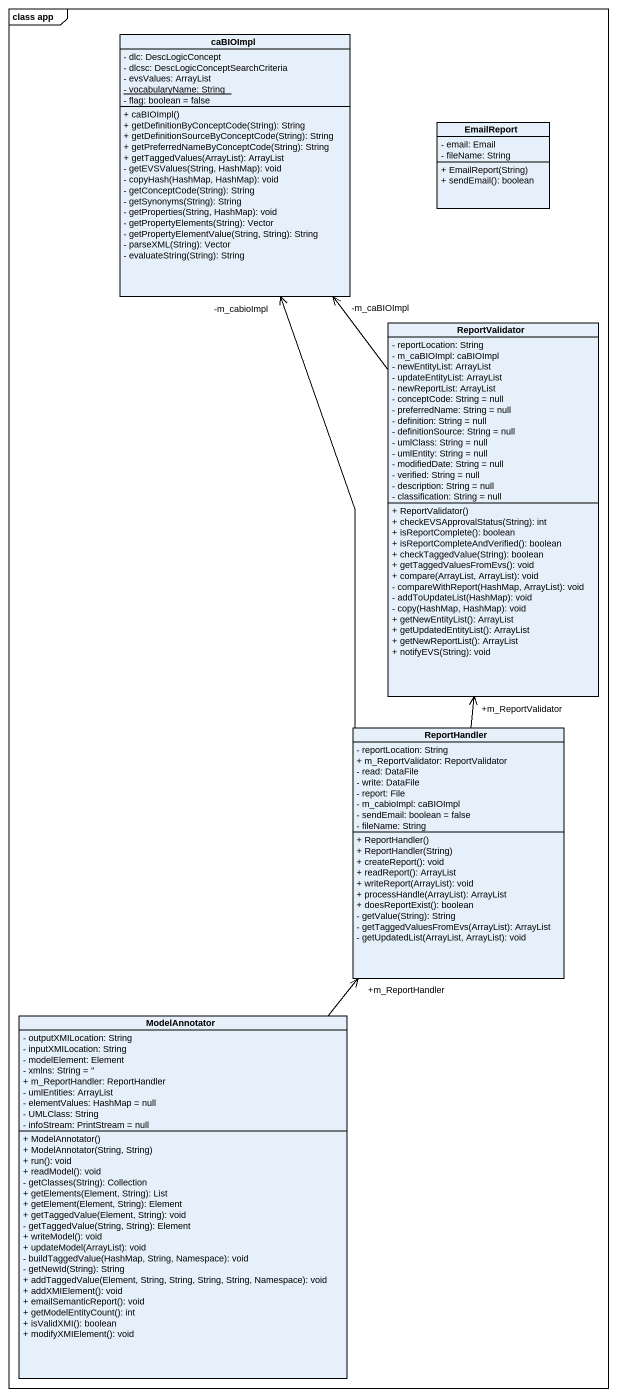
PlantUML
@startuml
mainframe class app
hide circle
hide empty members
skinparam classAttributeIconSize 0
class caBIOImpl {
  - dlc: DescLogicConcept
  - dlcsc: DescLogicConceptSearchCriteria
  - evsValues: ArrayList
  {static} - vocabularyName: String
  - flag: boolean = false
  + caBIOImpl()
  + getDefinitionByConceptCode(String): String
  + getDefinitionSourceByConceptCode(String): String
  + getPreferredNameByConceptCode(String): String
  + getTaggedValues(ArrayList): ArrayList
  - getEVSValues(String, HashMap): void
  - copyHash(HashMap, HashMap): void
  - getConceptCode(String): String
  - getSynonyms(String): String
  - getProperties(String, HashMap): void
  - getPropertyElements(String): Vector
  - getPropertyElementValue(String, String): String
  - parseXML(String): Vector
  - evaluateString(String): String
}
class EmailReport {
  - email: Email
  - fileName: String
  + EmailReport(String)
  + sendEmail(): boolean
}
class ReportValidator {
  - reportLocation: String
  - m_caBIOImpl: caBIOImpl
  - newEntityList: ArrayList
  - updateEntityList: ArrayList
  - newReportList: ArrayList
  - conceptCode: String = null
  - preferredName: String = null
  - definition: String = null
  - definitionSource: String = null
  - umlClass: String = null
  - umlEntity: String = null
  - modifiedDate: String = null
  - verified: String = null
  - description: String = null
  - classification: String = null
  + ReportValidator()
  + checkEVSApprovalStatus(String): int
  + isReportComplete(): boolean
  + isReportCompleteAndVerified(): boolean
  + checkTaggedValue(String): boolean
  + getTaggedValuesFromEvs(): void
  + compare(ArrayList, ArrayList): void
  - compareWithReport(HashMap, ArrayList): void
  - addToUpdateList(HashMap): void
  - copy(HashMap, HashMap): void
  + getNewEntityList(): ArrayList
  + getUpdatedEntityList(): ArrayList
  + getNewReportList(): ArrayList
  + notifyEVS(String): void
}
class ReportHandler {
  - reportLocation: String
  + m_ReportValidator: ReportValidator
  - read: DataFile
  - write: DataFile
  - report: File
  - m_cabioImpl: caBIOImpl
  - sendEmail: boolean = false
  - fileName: String
  + ReportHandler()
  + ReportHandler(String)
  + createReport(): void
  + readReport(): ArrayList
  + writeReport(ArrayList): void
  + processHandle(ArrayList): ArrayList
  + doesReportExist(): boolean
  - getValue(String): String
  - getTaggedValuesFromEvs(ArrayList): ArrayList
  - getUpdatedList(ArrayList, ArrayList): void
}
class ModelAnnotator {
  - outputXMILocation: String
  - inputXMILocation: String
  - modelElement: Element
  - xmlns: String = ''
  + m_ReportHandler: ReportHandler
  - umlEntities: ArrayList
  - elementValues: HashMap = null
  - UMLClass: String
  - infoStream: PrintStream = null
  + ModelAnnotator()
  + ModelAnnotator(String, String)
  + run(): void
  + readModel(): void
  - getClasses(String): Collection
  + getElements(Element, String): List
  + getElement(Element, String): Element
  + getTaggedValue(Element, String): void
  - getTaggedValue(String, String): Element
  + writeModel(): void
  + updateModel(ArrayList): void
  - buildTaggedValue(HashMap, String, Namespace): void
  - getNewId(String): String
  + addTaggedValue(Element, String, String, String, String, Namespace): void
  + addXMIElement(): void
  + emailSemanticReport(): void
  + getModelEntityCount(): int
  + isValidXMI(): boolean
  + modifyXMIElement(): void
}
ReportValidator -up-> "-m_caBIOImpl" caBIOImpl
ReportHandler -up-> "-m_cabioImpl" caBIOImpl
ReportHandler -up-> "+m_ReportValidator" ReportValidator
ModelAnnotator -up-> "+m_ReportHandler" ReportHandler
@enduml
